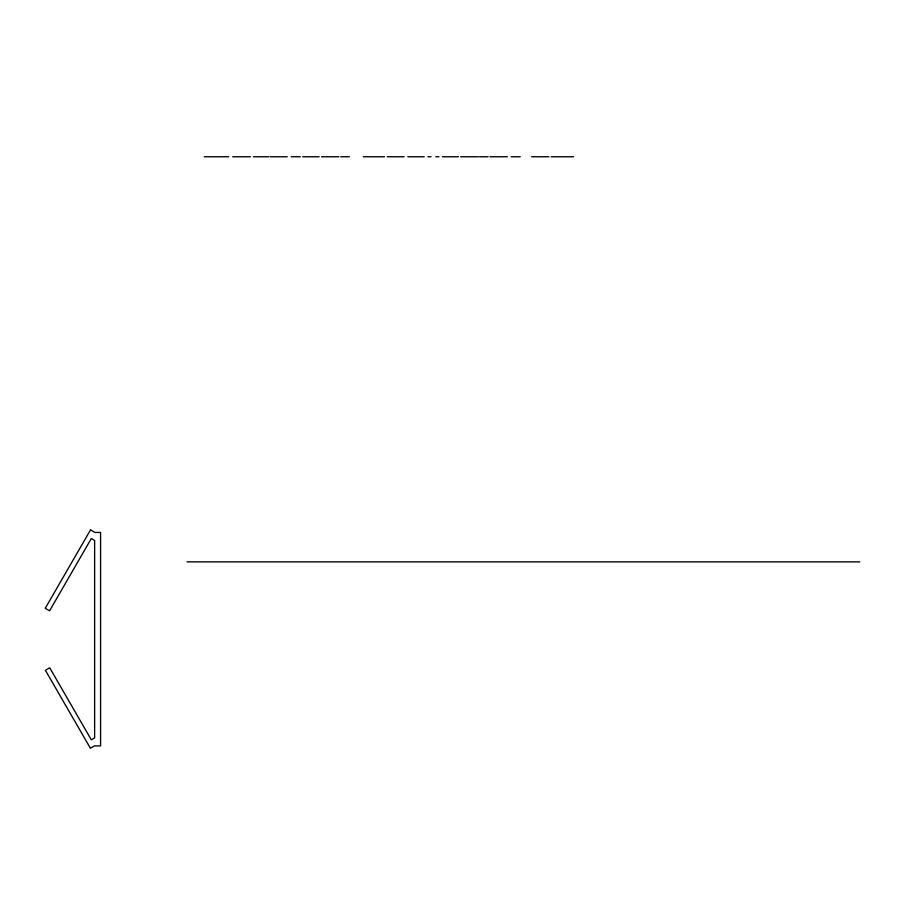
<?xml version="1.0" encoding="UTF-8"?>
<svg xmlns="http://www.w3.org/2000/svg" width="905" height="905" viewBox="0 0 905 905"><rect width="100%" height="100%" fill="white"/><g stroke="black" fill="none" stroke-linecap="round" stroke-linejoin="round"><path stroke-width="1.36" d="M204.213 156.757L228.727 156.757M232.721 156.757L250.357 156.757M253.355 156.757L268.808 156.757M270.199 156.757L287.236 156.757M291.161 156.757L300.234 156.757M302.711 156.757L319.126 156.757M321.513 156.757L338.889 156.757M340.721 156.757L349.387 156.757M363.267 156.757L384.501 156.757M387.136 156.757L404.162 156.757M407.77 156.757L424.185 156.757M427.929 156.757L431.063 156.757M435.769 156.757L438.948 156.757M442.409 156.757L458.383 156.757M460.645 156.757L478.281 156.757M479.446 156.757L488.123 156.757M489.978 156.757L507.354 156.757M511.167 156.757L520.239 156.757M531.676 156.757L548.916 156.757M551.122 156.757L573.589 156.757M187.052 561.881L859.75 561.881M90.534 529.878L45.25 608.307L49.583 610.807L91.292 538.554L94.629 540.477L94.629 737.88L91.292 739.804L49.718 667.788L45.386 670.288L90.398 748.243L94.437 745.912L100.579 745.912L100.579 532.445L94.968 532.445L90.534 529.878"/></g></svg>
